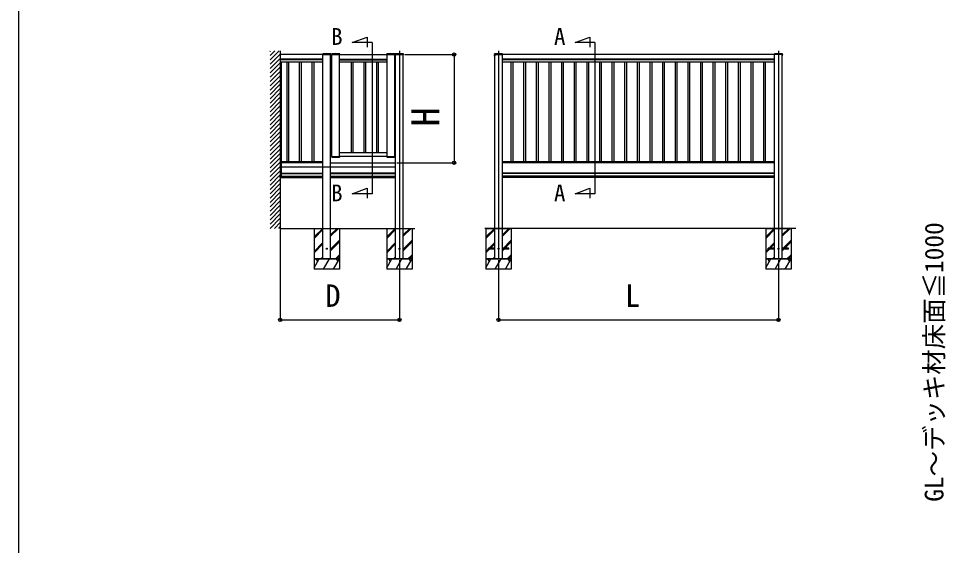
# Model space of a CAD drawing. Units: millimetres, scale not verified. Extents: x -1050 to 1050, y -1565 to 1555.
# Drawn here: x -1050 to -322, y -155 to 259 of the extents above; entities that cross this region are included whole.
import ezdxf
from ezdxf.enums import TextEntityAlignment as Align

# ---------------------------------------------------------------- set-up
doc = ezdxf.new("R2010")
doc.units = ezdxf.units.MM
doc.header["$LTSCALE"] = 8
for name, color, linetype in [('0-1_USER1', 3, 'Continuous'), ('0-4_YKK_12', 2, 'Continuous'), ('0-6_YKK_A1', 4, 'Continuous'), ('0-7_YKK_D', 6, 'Continuous'), ('0-8_YKK_ZWAK', 7, 'Continuous')]:
    doc.layers.add(name, color=color, linetype=linetype)
doc.styles.add('ＭＳ ゴシック', font='')
doc.styles.get('ＭＳ ゴシック').set_extended_font_data('MS Gothic')

msp = doc.modelspace()

# ---------------------------------------------------------------- linework, layer by layer
at = {"layer": '0-4_YKK_12'}
for p, q in [((-772.265, 239.993), (-787.851, 239.993)), ((-772.265, 239.993), (-772.265, 121.24)), ((-597.196, 239.993), (-612.781, 239.993)), ((-597.196, 239.993), (-597.196, 121.24)), ((-772.265, 121.24), (-787.851, 121.24)), ((-597.196, 121.24), (-612.781, 121.24))]:
    msp.add_line(p, q, dxfattribs=at)
for points in [[(-787.851, 239.993), (-776.151, 244.251), (-776.151, 236.451)], [(-612.781, 239.993), (-601.081, 244.251), (-601.081, 236.451)], [(-787.851, 121.24), (-776.151, 125.499), (-776.151, 117.699)], [(-612.781, 121.24), (-601.081, 125.499), (-601.081, 117.699)]]:
    msp.add_lwpolyline(points, dxfattribs=at)
at = {"layer": '0-6_YKK_A1'}
for p, q in [((-852.352, 226.383), (-845.187, 233.549)), ((-852.352, 229.777), (-848.581, 233.549)), ((-852.352, 233.171), (-851.975, 233.549)), ((-844.353, 233.549), (-844.353, 94.005)), ((-750.755, 233.549), (-750.755, 70.005)), ((-672.879, 233.549), (-672.879, 70.005)), ((-452.965, 233.549), (-452.965, 70.005)), ((-852.352, 222.989), (-844.353, 230.989)), ((-852.352, 219.595), (-844.353, 227.595)), ((-810.794, 230.561), (-844.353, 230.561)), ((-810.794, 226.962), (-844.353, 226.962)), ((-810.794, 226.607), (-844.353, 226.607)), ((-810.97, 230.881), (-810.966, 231.095)), ((-810.97, 230.881), (-810.965, 230.641)), ((-810.965, 230.641), (-804.622, 230.641)), ((-810.794, 94.005), (-810.794, 230.641)), ((-804.794, 94.005), (-804.794, 230.641)), ((-804.618, 230.881), (-804.622, 230.641)), ((-804.618, 230.881), (-804.621, 231.095)), ((-803.978, 230.881), (-803.974, 231.095)), ((-803.978, 230.881), (-803.974, 230.641)), ((-803.974, 230.641), (-797.63, 230.641)), ((-803.802, 150.684), (-803.802, 230.641)), ((-797.802, 150.684), (-797.802, 230.641)), ((-797.802, 230.561), (-760.363, 230.561)), ((-797.802, 226.962), (-760.363, 226.962)), ((-797.802, 226.607), (-760.363, 226.607)), ((-797.626, 230.881), (-797.63, 231.095)), ((-797.626, 230.881), (-797.63, 230.641)), ((-760.539, 230.881), (-760.535, 231.095)), ((-760.539, 230.881), (-760.535, 230.641)), ((-760.535, 230.641), (-754.191, 230.641)), ((-760.363, 150.684), (-760.363, 230.641)), ((-754.363, 150.684), (-754.363, 230.641)), ((-754.187, 230.881), (-754.191, 231.095)), ((-754.187, 230.881), (-754.191, 230.641)), ((-753.931, 230.881), (-753.927, 231.095)), ((-753.931, 230.881), (-753.927, 230.641)), ((-753.927, 230.641), (-747.583, 230.641)), ((-753.755, 94.005), (-753.755, 230.641)), ((-747.755, 94.005), (-747.755, 230.641)), ((-747.579, 230.881), (-747.583, 231.095)), ((-747.579, 230.881), (-747.583, 230.641)), ((-676.476, 230.002), (-675.879, 230.002)), ((-676.055, 230.881), (-676.051, 231.095)), ((-676.055, 230.881), (-676.051, 230.641)), ((-676.051, 230.641), (-669.707, 230.641)), ((-675.92, 230.378), (-675.92, 229.626)), ((-675.879, 230.378), (-675.92, 230.378)), ((-675.879, 229.626), (-675.92, 229.626)), ((-675.879, 94.005), (-675.879, 230.641)), ((-675.879, 230.378), (-675.879, 229.626)), ((-675.879, 230.162), (-675.879, 229.842)), ((-669.879, 94.005), (-669.879, 230.641)), ((-455.965, 230.561), (-669.879, 230.561)), ((-455.965, 226.962), (-669.879, 226.962)), ((-455.965, 226.607), (-669.879, 226.607)), ((-669.703, 230.881), (-669.707, 231.095)), ((-669.703, 230.881), (-669.707, 230.641)), ((-456.141, 230.881), (-456.137, 231.095)), ((-456.141, 230.881), (-456.137, 230.641)), ((-449.794, 230.641), (-456.137, 230.641)), ((-455.965, 94.005), (-455.965, 230.641)), ((-449.965, 94.005), (-449.965, 230.641)), ((-449.965, 229.626), (-449.965, 230.378)), ((-449.965, 230.378), (-449.924, 230.378)), ((-449.965, 229.842), (-449.965, 230.162)), ((-449.368, 230.002), (-449.965, 230.002)), ((-449.965, 229.626), (-449.924, 229.626)), ((-449.924, 229.626), (-449.924, 230.378)), ((-449.789, 230.881), (-449.794, 230.641)), ((-449.789, 230.881), (-449.793, 231.095)), ((-852.352, 216.201), (-844.353, 224.201)), ((-852.352, 212.807), (-844.353, 220.807)), ((-810.794, 224.562), (-844.353, 224.562)), ((-843.553, 224.402), (-844.353, 224.402)), ((-843.553, 224.562), (-843.553, 134.964)), ((-839.049, 146.244), (-839.049, 224.562)), ((-837.609, 146.244), (-837.609, 224.562)), ((-829.129, 146.244), (-829.129, 224.562)), ((-827.689, 146.244), (-827.689, 224.562)), ((-819.209, 146.244), (-819.209, 224.562)), ((-817.769, 146.244), (-817.769, 224.562)), ((-760.363, 224.562), (-797.802, 224.562)), ((-788.458, 153.244), (-788.458, 224.562)), ((-787.018, 153.244), (-787.018, 224.562)), ((-778.538, 153.244), (-778.538, 224.562)), ((-777.098, 153.244), (-777.098, 224.562)), ((-768.619, 153.244), (-768.619, 224.562)), ((-767.179, 153.244), (-767.179, 224.562)), ((-455.965, 224.562), (-669.879, 224.562)), ((-662.839, 146.244), (-662.839, 224.562)), ((-661.399, 146.244), (-661.399, 224.562)), ((-652.92, 146.244), (-652.92, 224.562)), ((-651.48, 146.244), (-651.48, 224.562)), ((-643, 146.244), (-643, 224.562)), ((-641.56, 146.244), (-641.56, 224.562)), ((-633.08, 146.244), (-633.08, 224.562)), ((-631.64, 146.244), (-631.64, 224.562)), ((-623.161, 146.244), (-623.161, 224.562)), ((-621.721, 146.244), (-621.721, 224.562)), ((-613.241, 146.244), (-613.241, 224.562)), ((-611.801, 146.244), (-611.801, 224.562)), ((-603.321, 146.244), (-603.321, 224.562)), ((-601.881, 146.244), (-601.881, 224.562)), ((-593.401, 146.244), (-593.401, 224.562)), ((-591.961, 146.244), (-591.961, 224.562)), ((-583.482, 146.244), (-583.482, 224.562)), ((-582.042, 146.244), (-582.042, 224.562)), ((-573.562, 146.244), (-573.562, 224.562)), ((-572.122, 146.244), (-572.122, 224.562)), ((-563.642, 146.244), (-563.642, 224.562)), ((-562.202, 146.244), (-562.202, 224.562)), ((-553.722, 146.244), (-553.722, 224.562)), ((-552.282, 146.244), (-552.282, 224.562)), ((-543.803, 146.244), (-543.803, 224.562)), ((-542.363, 146.244), (-542.363, 224.562)), ((-533.883, 146.244), (-533.883, 224.562)), ((-532.443, 146.244), (-532.443, 224.562)), ((-523.963, 146.244), (-523.963, 224.562)), ((-522.523, 146.244), (-522.523, 224.562)), ((-514.044, 146.244), (-514.044, 224.562)), ((-512.604, 146.244), (-512.604, 224.562)), ((-504.124, 146.244), (-504.124, 224.562)), ((-502.684, 146.244), (-502.684, 224.562)), ((-494.204, 146.244), (-494.204, 224.562)), ((-492.764, 146.244), (-492.764, 224.562)), ((-484.284, 146.244), (-484.284, 224.562)), ((-482.844, 146.244), (-482.844, 224.562)), ((-474.365, 146.244), (-474.365, 224.562)), ((-472.925, 146.244), (-472.925, 224.562)), ((-464.445, 146.244), (-464.445, 224.562)), ((-463.005, 146.244), (-463.005, 224.562)), ((-852.352, 209.413), (-844.353, 217.413)), ((-852.352, 206.019), (-844.353, 214.019)), ((-852.352, 202.625), (-844.353, 210.625)), ((-852.352, 199.231), (-844.353, 207.231)), ((-852.352, 195.837), (-844.353, 203.837)), ((-852.352, 192.443), (-844.353, 200.443)), ((-852.352, 189.049), (-844.353, 197.049)), ((-852.352, 185.655), (-844.353, 193.655)), ((-852.352, 182.261), (-844.353, 190.261)), ((-852.352, 178.867), (-844.353, 186.867)), ((-852.352, 175.473), (-844.353, 183.473)), ((-852.352, 172.079), (-844.353, 180.079)), ((-852.352, 168.685), (-844.353, 176.685)), ((-852.352, 165.291), (-844.353, 173.291)), ((-852.352, 161.897), (-844.353, 169.897)), ((-852.352, 158.503), (-844.353, 166.503)), ((-852.352, 155.109), (-844.353, 163.109)), ((-852.352, 151.715), (-844.353, 159.715)), ((-852.352, 148.321), (-844.353, 156.321)), ((-760.363, 153.244), (-797.802, 153.244)), ((-852.352, 144.927), (-844.353, 152.927)), ((-852.352, 141.533), (-844.353, 149.533)), ((-852.352, 138.139), (-844.353, 146.139)), ((-810.794, 146.244), (-843.553, 146.244)), ((-803.978, 150.364), (-803.974, 150.604)), ((-803.978, 150.364), (-803.974, 150.15)), ((-803.974, 150.604), (-797.63, 150.604)), ((-797.802, 150.684), (-760.363, 150.684)), ((-797.626, 150.364), (-797.63, 150.604)), ((-797.626, 150.364), (-797.63, 150.15)), ((-760.539, 150.364), (-760.535, 150.604)), ((-760.539, 150.364), (-760.535, 150.15)), ((-760.535, 150.604), (-754.191, 150.604)), ((-754.187, 150.364), (-754.191, 150.604)), ((-754.187, 150.364), (-754.191, 150.15)), ((-455.965, 146.244), (-669.879, 146.244)), ((-852.352, 134.745), (-844.353, 142.745)), ((-852.352, 131.351), (-844.353, 139.351)), ((-810.794, 145.604), (-843.553, 145.604)), ((-753.755, 142.164), (-843.553, 142.164)), ((-804.794, 145.604), (-753.755, 145.604)), ((-455.965, 145.604), (-669.879, 145.604)), ((-852.352, 127.957), (-844.353, 135.957)), ((-852.352, 124.563), (-844.353, 132.563)), ((-843.537, 134.964), (-844.353, 134.964)), ((-844.353, 133.964), (-844.353, 134.964)), ((-843.537, 133.964), (-844.353, 133.964)), ((-843.553, 137.364), (-810.794, 137.364)), ((-843.553, 137.027), (-810.794, 137.027)), ((-843.537, 134.964), (-843.537, 133.964)), ((-843.537, 134.964), (-810.794, 134.964)), ((-843.537, 134.004), (-810.794, 134.004)), ((-753.755, 137.364), (-804.794, 137.364)), ((-804.794, 137.027), (-753.755, 137.027)), ((-804.794, 134.964), (-753.755, 134.964)), ((-804.794, 134.004), (-753.755, 134.004)), ((-455.965, 137.364), (-669.879, 137.364)), ((-455.965, 137.027), (-669.879, 137.027)), ((-455.965, 134.964), (-669.879, 134.964)), ((-455.965, 134.004), (-669.879, 134.004)), ((-852.352, 121.169), (-844.353, 129.169)), ((-852.352, 117.775), (-844.353, 125.775)), ((-852.352, 114.381), (-844.353, 122.381)), ((-852.352, 110.987), (-844.353, 118.987)), ((-852.352, 107.593), (-844.353, 115.593)), ((-852.352, 104.199), (-844.353, 112.199)), ((-852.364, 94.005), (-844.353, 102.017)), ((-852.352, 100.805), (-844.353, 108.805)), ((-852.352, 97.411), (-844.353, 105.411)), ((-848.97, 94.005), (-844.353, 98.623)), ((-845.576, 94.005), (-844.353, 95.228)), ((-844.353, 94.005), (-738.741, 94.005)), ((-817.794, 94.005), (-817.794, 62.005)), ((-817.794, 87.221), (-811.009, 94.005)), ((-817.794, 86.641), (-810.794, 93.641)), ((-817.794, 86.061), (-810.794, 93.061)), ((-810.794, 70.005), (-810.794, 94.005)), ((-810.794, 70.005), (-810.794, 94.005)), ((-809.294, 94.005), (-806.294, 94.005)), ((-804.794, 70.005), (-804.794, 94.005)), ((-804.794, 70.005), (-804.794, 94.005)), ((-804.794, 88.907), (-799.696, 94.005)), ((-804.794, 88.327), (-799.116, 94.005)), ((-804.794, 87.747), (-798.536, 94.005)), ((-797.794, 94.005), (-797.794, 62.005)), ((-760.755, 94.005), (-760.755, 62.005)), ((-760.755, 87.221), (-753.971, 94.005)), ((-760.755, 86.641), (-753.755, 93.641)), ((-760.755, 86.061), (-753.755, 93.061)), ((-753.755, 70.005), (-753.755, 94.005)), ((-753.755, 70.005), (-753.755, 94.005)), ((-752.255, 94.005), (-749.255, 94.005)), ((-747.755, 70.005), (-747.755, 94.005)), ((-747.755, 70.005), (-747.755, 94.005)), ((-747.755, 88.907), (-742.657, 94.005)), ((-747.755, 88.327), (-742.077, 94.005)), ((-747.755, 87.747), (-741.497, 94.005)), ((-740.755, 94.005), (-740.755, 62.005)), ((-439.309, 94.005), (-683.704, 94.005)), ((-682.879, 94.005), (-682.879, 62.005)), ((-682.879, 87.221), (-676.095, 94.005)), ((-682.879, 86.641), (-675.879, 93.641)), ((-682.879, 86.061), (-675.879, 93.061)), ((-675.879, 70.005), (-675.879, 94.005)), ((-675.879, 70.005), (-675.879, 94.005)), ((-674.379, 94.005), (-671.379, 94.005)), ((-669.879, 70.005), (-669.879, 94.005)), ((-669.879, 70.005), (-669.879, 94.005)), ((-669.879, 88.907), (-664.781, 94.005)), ((-669.879, 88.327), (-664.201, 94.005)), ((-669.879, 87.747), (-663.621, 94.005)), ((-662.879, 94.005), (-662.879, 62.005)), ((-462.965, 94.005), (-462.965, 62.005)), ((-462.965, 87.221), (-456.181, 94.005)), ((-462.965, 86.641), (-455.965, 93.641)), ((-462.965, 86.061), (-455.965, 93.061)), ((-455.965, 70.005), (-455.965, 94.005)), ((-455.965, 70.005), (-455.965, 94.005)), ((-454.465, 94.005), (-451.465, 94.005)), ((-449.965, 70.005), (-449.965, 94.005)), ((-449.965, 70.005), (-449.965, 94.005)), ((-449.965, 88.907), (-444.867, 94.005)), ((-449.965, 88.327), (-444.287, 94.005)), ((-449.965, 87.747), (-443.707, 94.005)), ((-442.965, 94.005), (-442.965, 62.005)), ((-817.794, 75.907), (-810.794, 82.907)), ((-817.794, 75.327), (-810.794, 82.327)), ((-817.794, 74.747), (-810.794, 81.747)), ((-804.794, 77.593), (-797.794, 84.593)), ((-804.794, 77.013), (-797.794, 84.013)), ((-804.794, 76.433), (-797.794, 83.433)), ((-760.755, 75.907), (-753.755, 82.907)), ((-760.755, 75.327), (-753.755, 82.327)), ((-760.755, 74.747), (-753.755, 81.747)), ((-747.755, 77.593), (-740.755, 84.593)), ((-747.755, 77.013), (-740.755, 84.013)), ((-747.755, 76.433), (-740.755, 83.433)), ((-682.879, 75.907), (-675.879, 82.907)), ((-682.879, 75.327), (-675.879, 82.327)), ((-682.879, 74.747), (-675.879, 81.747)), ((-669.879, 77.593), (-662.879, 84.593)), ((-669.879, 77.013), (-662.879, 84.013)), ((-669.879, 76.433), (-662.879, 83.433)), ((-462.965, 75.907), (-455.965, 82.907)), ((-462.965, 75.327), (-455.965, 82.327)), ((-462.965, 74.747), (-455.965, 81.747)), ((-449.965, 77.593), (-442.965, 84.593)), ((-449.965, 77.013), (-442.965, 84.013)), ((-449.965, 76.433), (-442.965, 83.433)), ((-801.068, 70.005), (-797.794, 73.28)), ((-744.03, 70.005), (-740.755, 73.28)), ((-680.879, 77.605), (-680.879, 78.405)), ((-675.879, 78.405), (-680.879, 78.405)), ((-675.879, 77.605), (-680.879, 77.605)), ((-664.879, 77.605), (-669.879, 77.605)), ((-666.154, 70.005), (-662.879, 73.28)), ((-460.965, 77.605), (-460.965, 78.405)), ((-455.965, 78.405), (-460.965, 78.405)), ((-455.965, 77.605), (-460.965, 77.605)), ((-444.965, 77.605), (-449.965, 77.605)), ((-446.24, 70.005), (-442.965, 73.28)), ((-817.794, 70.005), (-797.794, 70.005)), ((-817.794, 63.077), (-813.794, 70.005)), ((-814.948, 68.005), (-816.103, 70.005)), ((-812.382, 70.005), (-810.794, 71.593)), ((-811.802, 70.005), (-810.794, 71.013)), ((-811.222, 70.005), (-810.794, 70.433)), ((-810.794, 70.005), (-804.794, 70.005)), ((-810.794, 70.005), (-804.794, 70.005)), ((-810.413, 62.005), (-805.794, 70.005)), ((-802.413, 62.005), (-797.794, 70.005)), ((-800.488, 70.005), (-797.794, 72.7)), ((-798.948, 68.005), (-800.103, 70.005)), ((-799.908, 70.005), (-797.794, 72.12)), ((-760.755, 70.005), (-740.755, 70.005)), ((-760.755, 63.077), (-756.755, 70.005)), ((-757.91, 68.005), (-759.065, 70.005)), ((-755.343, 70.005), (-753.755, 71.593)), ((-754.763, 70.005), (-753.755, 71.013)), ((-754.183, 70.005), (-753.755, 70.433)), ((-753.755, 70.005), (-747.755, 70.005)), ((-753.755, 70.005), (-747.755, 70.005)), ((-753.374, 62.005), (-748.755, 70.005)), ((-745.374, 62.005), (-740.755, 70.005)), ((-743.45, 70.005), (-740.755, 72.7)), ((-741.91, 68.005), (-743.065, 70.005)), ((-742.87, 70.005), (-740.755, 72.12)), ((-682.879, 70.005), (-662.879, 70.005)), ((-682.879, 63.077), (-678.879, 70.005)), ((-680.034, 68.005), (-681.189, 70.005)), ((-677.467, 70.005), (-675.879, 71.593)), ((-676.887, 70.005), (-675.879, 71.013)), ((-676.307, 70.005), (-675.879, 70.433)), ((-675.879, 70.005), (-669.879, 70.005)), ((-675.879, 70.005), (-669.879, 70.005)), ((-675.498, 62.005), (-670.879, 70.005)), ((-667.498, 62.005), (-662.879, 70.005)), ((-665.574, 70.005), (-662.879, 72.7)), ((-664.034, 68.005), (-665.189, 70.005)), ((-664.994, 70.005), (-662.879, 72.12)), ((-462.965, 70.005), (-442.965, 70.005)), ((-462.965, 63.077), (-458.965, 70.005)), ((-460.12, 68.005), (-461.275, 70.005)), ((-457.553, 70.005), (-455.965, 71.593)), ((-456.973, 70.005), (-455.965, 71.013)), ((-456.393, 70.005), (-455.965, 70.433)), ((-455.965, 70.005), (-449.965, 70.005)), ((-455.965, 70.005), (-449.965, 70.005)), ((-455.584, 62.005), (-450.965, 70.005)), ((-447.584, 62.005), (-442.965, 70.005)), ((-445.66, 70.005), (-442.965, 72.7)), ((-444.12, 68.005), (-445.275, 70.005)), ((-445.08, 70.005), (-442.965, 72.12)), ((-797.794, 62.005), (-817.794, 62.005)), ((-740.755, 62.005), (-760.755, 62.005)), ((-662.879, 62.005), (-682.879, 62.005)), ((-442.965, 62.005), (-462.965, 62.005))]:
    msp.add_line(p, q, dxfattribs=at)
for points in [[(-676.051, 230.17), (-675.896, 230.094), (-675.847, 230.002)], [(-676.051, 229.834), (-675.896, 229.91), (-675.847, 230.002)], [(-449.793, 230.17), (-449.949, 230.094), (-449.998, 230.002)], [(-449.793, 229.834), (-449.949, 229.91), (-449.998, 230.002)], [(-817.794, 94.005), (-802.994, 94.005), (-797.794, 94.005)], [(-760.755, 94.005), (-745.955, 94.005), (-740.755, 94.005)], [(-682.879, 94.005), (-668.079, 94.005), (-662.879, 94.005)], [(-462.965, 94.005), (-448.165, 94.005), (-442.965, 94.005)], [(-664.879, 77.605), (-664.879, 78.405), (-669.879, 78.405)], [(-444.965, 77.605), (-444.965, 78.405), (-449.965, 78.405)], [(-817.794, 70.005), (-797.794, 70.005), (-817.794, 70.005)], [(-760.755, 70.005), (-740.755, 70.005), (-760.755, 70.005)], [(-682.879, 70.005), (-662.879, 70.005), (-682.879, 70.005)], [(-462.965, 70.005), (-442.965, 70.005), (-462.965, 70.005)]]:
    msp.add_lwpolyline(points, dxfattribs=at)
for centre in [(-807.794, 78.005), (-750.755, 78.005), (-672.879, 78.005), (-452.965, 78.005)]:
    msp.add_circle(centre, 0.4, dxfattribs=at)
for centre, radius, start, end in [((-810.889, 230.894), 0.08, 97.02227, 179), ((-810.886, 231.093), 0.08, 96.9597, 179), ((-807.794, 205.762), 25.401, 82.97773, 97.02227), ((-807.794, 205.762), 25.599, 83.0403, 96.9597), ((-804.701, 231.093), 0.08, 1, 83.0403), ((-804.698, 230.894), 0.08, 1, 82.97773), ((-803.898, 230.894), 0.08, 97.02227, 179), ((-803.894, 231.093), 0.08, 96.9597, 179), ((-800.802, 205.762), 25.401, 82.97773, 97.02227), ((-800.802, 205.762), 25.599, 83.0403, 96.9597), ((-797.71, 231.093), 0.08, 1, 83.0403), ((-797.706, 230.894), 0.08, 1, 82.97773), ((-760.459, 230.894), 0.08, 97.02227, 179), ((-760.455, 231.093), 0.08, 96.9597, 179), ((-757.363, 205.762), 25.401, 82.97773, 97.02227), ((-757.363, 205.762), 25.599, 83.0403, 96.9597), ((-754.271, 231.093), 0.08, 1, 83.0403), ((-754.267, 230.894), 0.08, 1, 82.97773), ((-753.851, 230.894), 0.08, 97.02227, 179), ((-753.847, 231.093), 0.08, 96.9597, 179), ((-750.755, 205.762), 25.401, 82.97773, 97.02227), ((-750.755, 205.762), 25.599, 83.0403, 96.9597), ((-747.663, 231.093), 0.08, 1, 83.0403), ((-747.66, 230.894), 0.08, 1, 82.97773), ((-675.555, 230.002), 0.524, 134.12696, 225.87304), ((-675.975, 230.894), 0.08, 97.02227, 179), ((-675.971, 231.093), 0.08, 96.9597, 179), ((-672.879, 205.762), 25.401, 82.97773, 97.02227), ((-672.879, 205.762), 25.599, 83.0403, 96.9597), ((-669.787, 231.093), 0.08, 1, 83.0403), ((-669.783, 230.894), 0.08, 1, 82.97773), ((-456.061, 230.894), 0.08, 97.02227, 179), ((-456.057, 231.093), 0.08, 96.9597, 179), ((-452.965, 205.762), 25.401, 82.97773, 97.02227), ((-452.965, 205.762), 25.599, 83.0403, 96.9597), ((-450.289, 230.002), 0.524, 314.12696, 45.87304), ((-449.873, 231.093), 0.08, 1, 83.0403), ((-449.87, 230.894), 0.08, 1, 82.97773), ((-803.898, 150.351), 0.08, 181, 262.97773), ((-803.894, 150.152), 0.08, 181, 263.0403), ((-800.802, 175.483), 25.401, 262.97773, 277.02227), ((-800.802, 175.483), 25.599, 263.0403, 276.9597), ((-797.71, 150.152), 0.08, 276.9597, 359), ((-797.706, 150.351), 0.08, 277.02227, 359), ((-760.459, 150.351), 0.08, 181, 262.97773), ((-760.455, 150.152), 0.08, 181, 263.0403), ((-757.363, 175.483), 25.401, 262.97773, 277.02227), ((-757.363, 175.483), 25.599, 263.0403, 276.9597), ((-754.271, 150.152), 0.08, 276.9597, 359), ((-754.267, 150.351), 0.08, 277.02227, 359)]:
    msp.add_arc(centre, radius, start, end, dxfattribs=at)
at = {"layer": '0-7_YKK_D'}
for p, q in [((-746.583, 230.641), (-706.755, 230.641)), ((-707.755, 230.641), (-707.755, 145.604)), ((-752.755, 145.604), (-706.755, 145.604)), ((-844.353, 93.005), (-844.353, 21.005)), ((-750.755, 69.005), (-750.755, 21.005)), ((-672.879, 69.005), (-672.879, 21.005)), ((-452.965, 69.005), (-452.965, 21.005)), ((-844.353, 22.005), (-750.755, 22.005)), ((-672.879, 22.005), (-452.965, 22.005))]:
    msp.add_line(p, q, dxfattribs=at)
for centre in [(-707.755, 230.641), (-707.755, 145.604), (-844.353, 22.005), (-750.755, 22.005), (-672.879, 22.005), (-452.965, 22.005)]:
    msp.add_circle(centre, 1.275, dxfattribs=at)
at = {"layer": '0-8_YKK_ZWAK'}
msp.add_line((-1050, 1495.3), (-1050, -1564.7), dxfattribs=at)

# ---------------------------------------------------------------- texts
at = {"layer": '0-1_USER1', "style": 'ＭＳ ゴシック'}
for s, p in [('B', (-804.386, 234.3)), ('A', (-629.284, 234.3)), ('B', (-804.386, 111.3)), ('A', (-629.284, 111.3))]:
    msp.add_text(s, height=13.2, dxfattribs=at).set_placement(p, align=Align.BOTTOM_LEFT)
at = {"layer": '0-7_YKK_D', "style": 'ＭＳ ゴシック'}
for s, height, p in [('H', 21.99, (-712.755, 174.145)), ('GL～デッキ材床面≦1000', 14.66, (-318.92, -120.955))]:
    msp.add_text(s, height=height, rotation=90, dxfattribs=at).set_placement(p, align=Align.BOTTOM_LEFT)
for s, p in [('D', (-808.94, 27.005)), ('L', (-573.49, 27.005))]:
    msp.add_text(s, height=17.6, dxfattribs=at).set_placement(p, align=Align.BOTTOM_LEFT)

doc.saveas('drawing.dxf')
